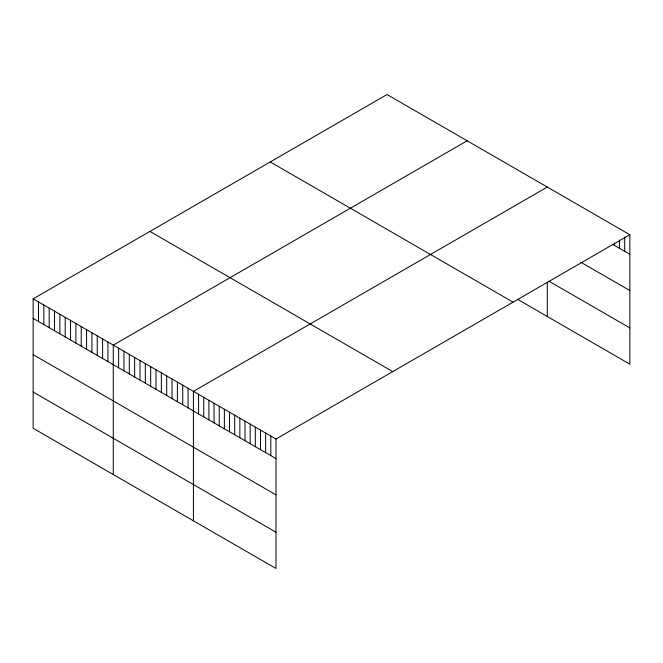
<?xml version="1.0" encoding="UTF-8"?>
<svg xmlns="http://www.w3.org/2000/svg" width="663" height="663" viewBox="0 0 663 663"><rect width="100%" height="100%" fill="white"/><g stroke="black" fill="none" stroke-linecap="round" stroke-linejoin="round"><path stroke-width="0.99" d="M33.15 298.839L275.974 439.03L275.974 568.473L33.15 428.281L33.15 298.839L387.026 94.527L629.85 234.719L629.85 364.161L517.911 299.535M467.158 140.796L113.282 345.1L113.282 474.542M547.29 187.057L193.414 391.369L193.414 520.803M275.974 439.03L629.85 234.719M612.653 244.357L629.85 254.294M580.829 262.241L629.85 290.543M549.014 281.228L629.85 327.903M270.247 161.954L513.071 302.146M149.929 231.42L392.753 371.611M33.15 318.406L275.974 458.597M33.15 354.664L275.974 494.855M33.15 392.024L275.974 532.215M624.687 236.89L624.687 251.31M619.532 240.089L619.532 248.335M614.369 243.296L614.369 245.351M547.29 282.247L547.29 316.491M270.811 436.055L270.811 455.622M265.656 433.072L265.656 452.638M260.493 430.096L260.493 449.663M255.33 427.113L255.33 446.68M250.175 424.138L250.175 443.704M245.012 421.154L245.012 440.721M239.849 418.179L239.849 437.746M234.694 415.204L234.694 434.771M229.531 412.22L229.531 431.787M224.376 409.245L224.376 428.812M219.213 406.262L219.213 425.828M214.05 403.286L214.05 422.853M208.895 400.303L208.895 419.87M203.732 397.328L203.732 416.894M198.569 394.344L198.569 413.911M188.068 388.286L188.068 407.853M182.731 385.195L182.731 404.761M177.386 382.112L177.386 401.679M172.04 379.029L172.04 398.596M166.703 375.946L166.703 395.513M161.358 372.863L161.358 392.43M156.02 369.78L156.02 389.347M150.675 366.697L150.675 386.264M145.33 363.606L145.33 383.173M139.992 360.523L139.992 380.09M134.647 357.44L134.647 377.007M129.31 354.357L129.31 373.924M123.964 351.274L123.964 370.841M118.627 348.191L118.627 367.758M107.936 342.017L107.936 361.584M102.599 338.934L102.599 358.501M97.254 335.851L97.254 355.418M91.917 332.768L91.917 352.335M86.571 329.685L86.571 349.252M81.226 326.602L81.226 346.169M75.889 323.511L75.889 343.078M70.543 320.428L70.543 339.995M65.206 317.345L65.206 336.912M59.861 314.262L59.861 333.829M54.515 311.179L54.515 330.746M49.178 308.096L49.178 327.663M43.833 305.005L43.833 324.572M38.495 301.922L38.495 321.489"/></g></svg>
